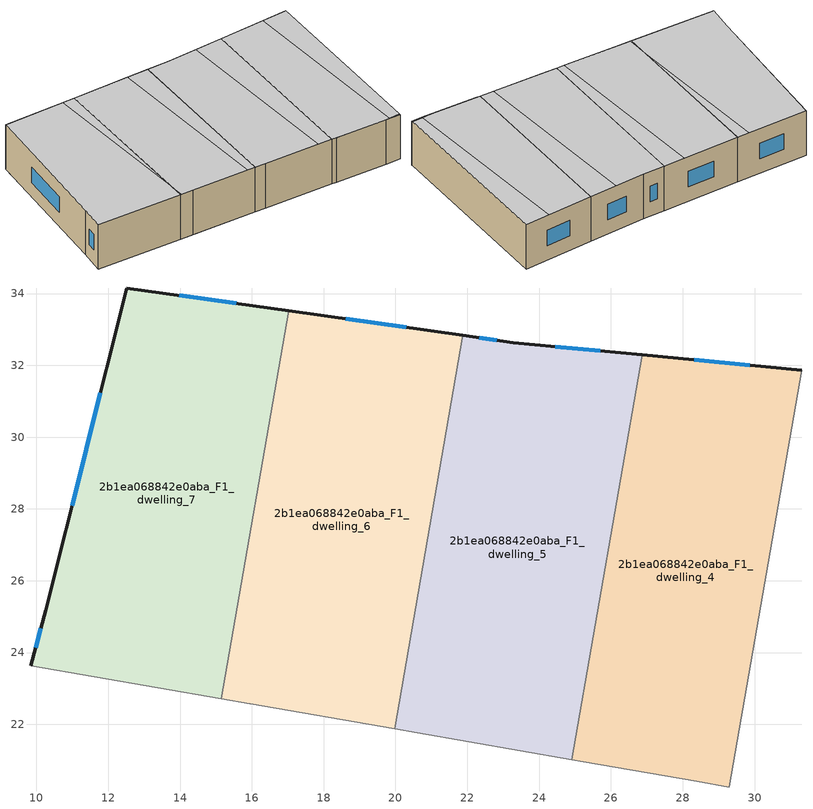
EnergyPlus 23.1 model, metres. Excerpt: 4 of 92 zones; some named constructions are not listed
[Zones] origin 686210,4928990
2b1ea068842e0aba_F1_dwelling_4
 floor to 2b1ea068842e0aba_F0_dwelling_4 (EU_floor_Construction): 31.31,31.87 29.29,20.26 24.91,21.02 26.87,32.29 z3
 wall outside (EU_wall_Construction): 31.31,31.87 26.87,32.29 z3:6
 wall to 2b1ea068842e0aba_F1_dwelling_5 (EU_wall_Construction): 26.87,32.29 24.91,21.02 z3:6
 wall to 2b1ea068842e0aba_F1_dwelling_3 (EU_wall_Construction): 29.29,20.26 31.31,31.87 z3:6
 wall to 2b1ea068842e0aba_F1_dwelling_12 (EU_wall_Construction): 25.23,20.96 28.4,20.41 z3:6
 wall to 2b1ea068842e0aba_F1_dwelling_11 (EU_wall_Construction): 28.4,20.41 29.29,20.26 z3:6
 wall to 2b1ea068842e0aba_F1_dwelling_13 (EU_wall_Construction): 24.91,21.02 25.23,20.96 z3:6
 window (EU_Window_Construction): 29.87,32 28.32,32.15 z3.98:5.02
 ceiling to 2b1ea068842e0aba_F2_dwelling_4 (EU_floor_Construction): 28.63,20.42 29.74,32.01 26.87,32.29 24.91,21.02 28.07,20.47 z6
 ceiling to 2b1ea068842e0aba_F2_dwelling_3 (EU_floor_Construction): 29.31,20.35 31.31,31.86 29.74,32.01 28.63,20.42 z6
 ceiling to 2b1ea068842e0aba_F2_dwelling_11 (EU_floor_Construction): 29.29,20.26 29.31,20.35 28.07,20.47 z6
2b1ea068842e0aba_F1_dwelling_5
 floor to 2b1ea068842e0aba_F0_dwelling_5 (EU_floor_Construction): 26.87,32.29 24.91,21.02 19.97,21.88 21.88,32.83 23.28,32.63 z3
 wall outside (EU_wall_Construction): 26.87,32.29 23.28,32.63 21.88,32.83 z3:6
 wall to 2b1ea068842e0aba_F1_dwelling_6 (EU_wall_Construction): 21.88,32.83 19.97,21.88 z3:6
 wall to 2b1ea068842e0aba_F1_dwelling_13 (EU_wall_Construction): 20.61,21.77 24.91,21.02 z3:6
 wall to 2b1ea068842e0aba_F1_dwelling_14 (EU_wall_Construction): 19.98,21.88 20.61,21.77 z3:6
 window (EU_Window_Construction): 22.82,32.7 22.34,32.77 / 25.7,32.4 24.45,32.52 z3.98:5.02
 ceiling to 2b1ea068842e0aba_F2_dwelling_5 (EU_floor_Construction): 24.04,21.17 25.12,32.46 23.28,32.63 21.88,32.83 19.97,21.88 z6
 ceiling to 2b1ea068842e0aba_F2_dwelling_4 (EU_floor_Construction): 24.91,21.02 26.87,32.29 25.12,32.46 24.04,21.17 z6
2b1ea068842e0aba_F1_dwelling_6
 floor to 2b1ea068842e0aba_F0_dwelling_6 (EU_floor_Construction): 21.88,32.83 19.97,21.88 15.15,22.72 17.03,33.52 z3
 wall outside (EU_wall_Construction): 21.88,32.83 17.03,33.52 z3:6
 wall to 2b1ea068842e0aba_F1_dwelling_7 (EU_wall_Construction): 17.03,33.52 15.15,22.72 z3:6
 wall to 2b1ea068842e0aba_F1_dwelling_14 (EU_wall_Construction): 15.95,22.58 19.98,21.88 z3:6
 wall to 2b1ea068842e0aba_F1_dwelling_15 (EU_wall_Construction): 15.15,22.72 15.95,22.58 z3:6
 window (EU_Window_Construction): 20.3,33.05 18.61,33.29 z3.98:5.02
 ceiling to 2b1ea068842e0aba_F2_dwelling_6 (EU_floor_Construction): 19.48,21.96 20.54,33.02 17.03,33.52 15.31,23.63 15.22,22.7 z6
 ceiling to 2b1ea068842e0aba_F2_dwelling_5 (EU_floor_Construction): 19.97,21.88 21.88,32.83 20.54,33.02 19.48,21.96 z6
 ceiling to 2b1ea068842e0aba_F2_dwelling_7 (EU_floor_Construction): 15.22,22.7 15.31,23.63 15.15,22.72 z6
2b1ea068842e0aba_F1_dwelling_7
 floor to 2b1ea068842e0aba_F0_dwelling_7 (EU_floor_Construction): 17.03,33.52 15.15,22.72 9.84,23.64 10.26,25.17 12.51,34.15 z3
 wall outside (EU_wall_Construction): 17.03,33.52 12.51,34.15 10.26,25.17 9.84,23.64 z3:6
 wall to 2b1ea068842e0aba_F1_dwelling_15 (EU_wall_Construction): 9.84,23.64 15.15,22.72 z3:6
 window (EU_Window_Construction): 10.13,24.67 9.98,24.14 / 11.78,31.23 10.99,28.09 / 15.56,33.72 13.98,33.95 z3.98:5.02
 ceiling to 2b1ea068842e0aba_F2_dwelling_7 (EU_floor_Construction): 15.15,22.72 15.31,23.63 16.27,33.62 12.51,34.15 10.26,25.17 9.85,23.64 z6
 ceiling to 2b1ea068842e0aba_F2_dwelling_6 (EU_floor_Construction): 15.31,23.63 17.03,33.52 16.27,33.62 z6
[HVACTEMPLATE:THERMOSTAT] Constant Heating Setpoint=20; Constant Cooling Setpoint=50
EU_HeatOnly_2b1ea068842e0aba_F4_dwelling_2; EU_HeatOnly_2b1ea068842e0aba_F4_dwelling_3; EU_HeatOnly_2b1ea068842e0aba_F4_dwelling_4; EU_HeatOnly_2b1ea068842e0aba_F4_dwelling_5; EU_HeatOnly_2b1ea068842e0aba_F4_dwelling_6; EU_HeatOnly_2b1ea068842e0aba_F4_dwelling_7; EU_HeatOnly_2b1ea068842e0aba_F4_dwelling_8; EU_HeatOnly_2b1ea068842e0aba_F4_dwelling_9; EU_HeatOnly_2b1ea068842e0aba_F4_dwelling_10; EU_HeatOnly_2b1ea068842e0aba_F4_dwelling_11; EU_HeatOnly_2b1ea068842e0aba_F4_dwelling_12; EU_HeatOnly_2b1ea068842e0aba_F4_dwelling_13; EU_HeatOnly_2b1ea068842e0aba_F4_dwelling_14; EU_HeatOnly_2b1ea068842e0aba_F5_dwelling_0; EU_HeatOnly_2b1ea068842e0aba_F5_dwelling_1; EU_HeatOnly_2b1ea068842e0aba_F5_dwelling_2; EU_HeatOnly_2b1ea068842e0aba_F5_dwelling_3; EU_HeatOnly_2b1ea068842e0aba_F5_dwelling_4; EU_HeatOnly_2b1ea068842e0aba_F5_dwelling_5; EU_HeatOnly_2b1ea068842e0aba_F5_dwelling_6; EU_HeatOnly_2b1ea068842e0aba_F5_dwelling_7; EU_HeatOnly_2b1ea068842e0aba_F5_dwelling_8; EU_HeatOnly_2b1ea068842e0aba_F5_dwelling_9; EU_HeatOnly_2b1ea068842e0aba_F5_dwelling_10; EU_HeatOnly_2b1ea068842e0aba_F5_dwelling_11; EU_HeatOnly_2b1ea068842e0aba_F5_dwelling_12; EU_HeatOnly_2b1ea068842e0aba_F5_dwelling_13; EU_HeatOnly_2b1ea068842e0aba_F5_dwelling_14
[SCHEDULE:FILE] Column Number=1; Rows to Skip at Top=0; Number of Hours of Data=8760; Column Separator=Comma; Interpolate to Timestep=No; Minutes per Item=60; Adjust Schedule for Daylight Savings=Yes
Name | File
EU_Step8_GainSchedule_2b1ea068842e0aba_F0_dwelling_10_f000 | ../../schedules/2b1ea068842e0aba/2b1ea068842e0aba_F0_dwelling_10_f000_gain.csv
EU_Step8_GainSchedule_2b1ea068842e0aba_F0_dwelling_11_f000 | ../../schedules/2b1ea068842e0aba/2b1ea068842e0aba_F0_dwelling_11_f000_gain.csv
EU_Step8_GainSchedule_2b1ea068842e0aba_F0_dwelling_12_f000 | ../../schedules/2b1ea068842e0aba/2b1ea068842e0aba_F0_dwelling_12_f000_gain.csv
EU_Step8_GainSchedule_2b1ea068842e0aba_F0_dwelling_13_f000 | ../../schedules/2b1ea068842e0aba/2b1ea068842e0aba_F0_dwelling_13_f000_gain.csv
EU_Step8_GainSchedule_2b1ea068842e0aba_F0_dwelling_14_f000 | ../../schedules/2b1ea068842e0aba/2b1ea068842e0aba_F0_dwelling_14_f000_gain.csv
EU_Step8_GainSchedule_2b1ea068842e0aba_F0_dwelling_15_f000 | ../../schedules/2b1ea068842e0aba/2b1ea068842e0aba_F0_dwelling_15_f000_gain.csv
EU_Step8_GainSchedule_2b1ea068842e0aba_F1_dwelling_0_f000 | ../../schedules/2b1ea068842e0aba/2b1ea068842e0aba_F1_dwelling_0_f000_gain.csv
EU_Step8_GainSchedule_2b1ea068842e0aba_F1_dwelling_1_f000 | ../../schedules/2b1ea068842e0aba/2b1ea068842e0aba_F1_dwelling_1_f000_gain.csv
EU_Step8_GainSchedule_2b1ea068842e0aba_F1_dwelling_2_f000 | ../../schedules/2b1ea068842e0aba/2b1ea068842e0aba_F1_dwelling_2_f000_gain.csv
EU_Step8_GainSchedule_2b1ea068842e0aba_F1_dwelling_3_f000 | ../../schedules/2b1ea068842e0aba/2b1ea068842e0aba_F1_dwelling_3_f000_gain.csv
EU_Step8_GainSchedule_2b1ea068842e0aba_F1_dwelling_4_f000 | ../../schedules/2b1ea068842e0aba/2b1ea068842e0aba_F1_dwelling_4_f000_gain.csv
EU_Step8_GainSchedule_2b1ea068842e0aba_F1_dwelling_5_f000 | ../../schedules/2b1ea068842e0aba/2b1ea068842e0aba_F1_dwelling_5_f000_gain.csv
EU_Step8_GainSchedule_2b1ea068842e0aba_F1_dwelling_6_f000 | ../../schedules/2b1ea068842e0aba/2b1ea068842e0aba_F1_dwelling_6_f000_gain.csv
EU_Step8_GainSchedule_2b1ea068842e0aba_F1_dwelling_7_f000 | ../../schedules/2b1ea068842e0aba/2b1ea068842e0aba_F1_dwelling_7_f000_gain.csv
EU_Step8_GainSchedule_2b1ea068842e0aba_F1_dwelling_8_f000 | ../../schedules/2b1ea068842e0aba/2b1ea068842e0aba_F1_dwelling_8_f000_gain.csv
EU_Step8_GainSchedule_2b1ea068842e0aba_F1_dwelling_9_f000 | ../../schedules/2b1ea068842e0aba/2b1ea068842e0aba_F1_dwelling_9_f000_gain.csv
EU_Step8_GainSchedule_2b1ea068842e0aba_F1_dwelling_10_f000 | ../../schedules/2b1ea068842e0aba/2b1ea068842e0aba_F1_dwelling_10_f000_gain.csv
EU_Step8_GainSchedule_2b1ea068842e0aba_F1_dwelling_11_f000 | ../../schedules/2b1ea068842e0aba/2b1ea068842e0aba_F1_dwelling_11_f000_gain.csv
EU_Step8_GainSchedule_2b1ea068842e0aba_F1_dwelling_12_f000 | ../../schedules/2b1ea068842e0aba/2b1ea068842e0aba_F1_dwelling_12_f000_gain.csv
EU_Step8_GainSchedule_2b1ea068842e0aba_F1_dwelling_13_f000 | ../../schedules/2b1ea068842e0aba/2b1ea068842e0aba_F1_dwelling_13_f000_gain.csv
EU_Step8_GainSchedule_2b1ea068842e0aba_F1_dwelling_14_f000 | ../../schedules/2b1ea068842e0aba/2b1ea068842e0aba_F1_dwelling_14_f000_gain.csv
EU_Step8_GainSchedule_2b1ea068842e0aba_F1_dwelling_15_f000 | ../../schedules/2b1ea068842e0aba/2b1ea068842e0aba_F1_dwelling_15_f000_gain.csv
EU_Step8_GainSchedule_2b1ea068842e0aba_F3_dwelling_12_f000 | ../../schedules/2b1ea068842e0aba/2b1ea068842e0aba_F3_dwelling_12_f000_gain.csv
EU_Step8_GainSchedule_2b1ea068842e0aba_F3_dwelling_13_f000 | ../../schedules/2b1ea068842e0aba/2b1ea068842e0aba_F3_dwelling_13_f000_gain.csv
EU_Step8_GainSchedule_2b1ea068842e0aba_F3_dwelling_14_f000 | ../../schedules/2b1ea068842e0aba/2b1ea068842e0aba_F3_dwelling_14_f000_gain.csv
